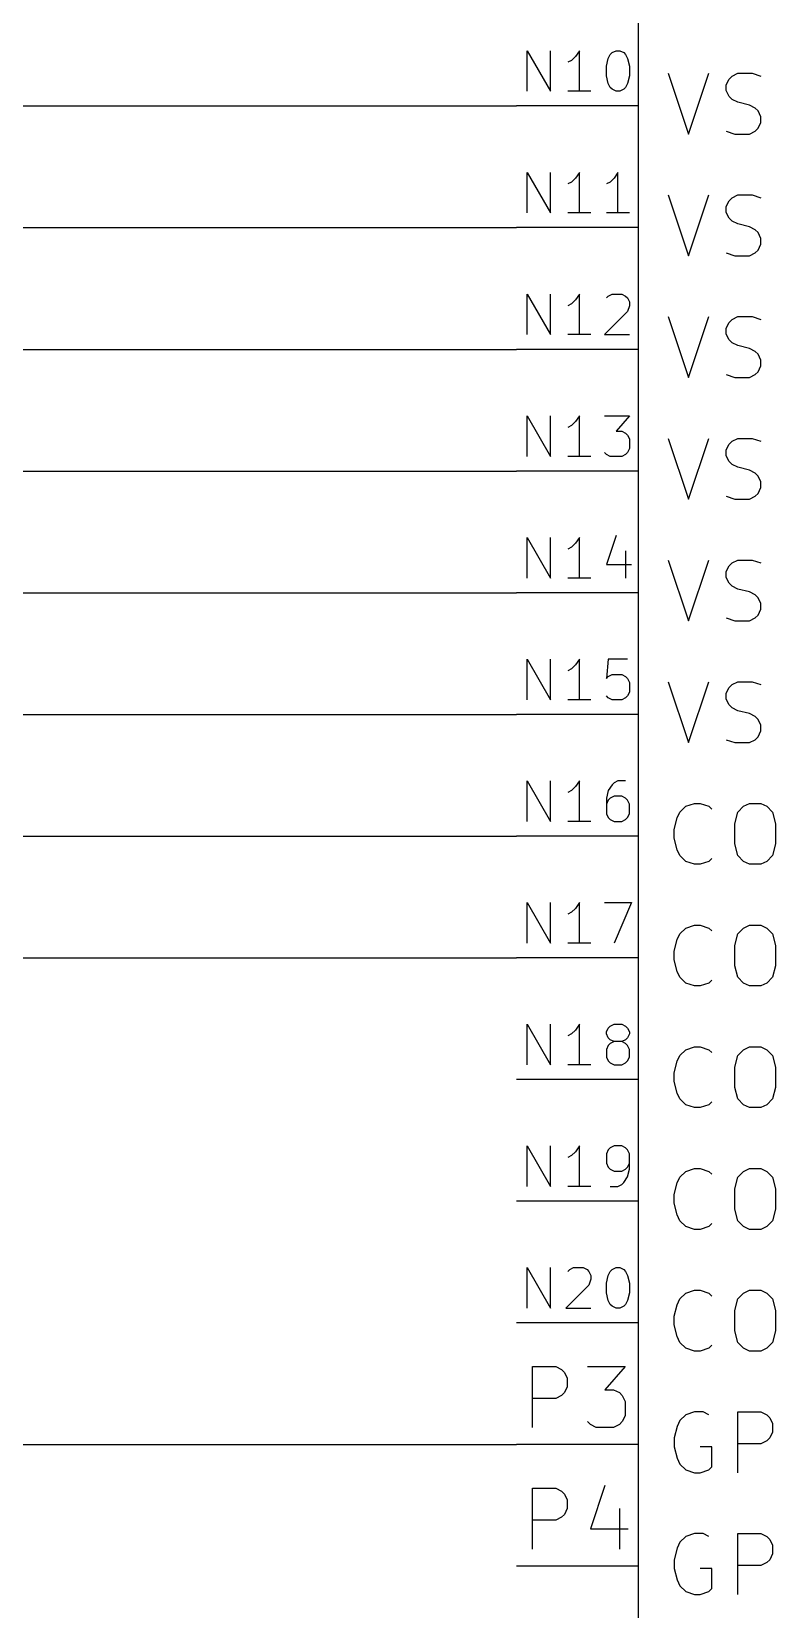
# Model space of a CAD drawing. Header units: millimetres. Extents: x 3 to 201, y -195 to -4.
# Drawn here: x 38.13 to 53.67, y -97.42 to -64.49 of the extents above; entities that cross this region are included whole.
import ezdxf

# ---------------------------------------------------------------- set-up
doc = ezdxf.new("R2010")
doc.units = ezdxf.units.MM
for name, color, linetype in [('GREENSIXTYFIVE', 129, 'CONTINUOUS'), ('LIGHTGREEN', 92, 'CONTINUOUS'), ('LIGHTRED', 12, 'CONTINUOUS'), ('RED', 14, 'CONTINUOUS')]:
    doc.layers.add(name, color=color, linetype=linetype)

msp = doc.modelspace()

# ---------------------------------------------------------------- linework, layer by layer
at = {"layer": 'GREENSIXTYFIVE', "linetype": 'CONTINUOUS'}
for p, q in [((51.4289, -65.3575), (51.8522, -66.6275)), ((51.8522, -66.6275), (52.2756, -65.3575)), ((52.6385, -65.5994), (52.6989, -65.4785)), ((52.6989, -65.4785), (52.7594, -65.418)), ((52.7594, -65.418), (52.8804, -65.3575)), ((52.8804, -65.3575), (53.1827, -65.3575)), ((53.1827, -65.3575), (53.3642, -65.418)), ((52.6385, -65.7204), (52.6385, -65.5994)), ((52.6989, -65.8413), (52.6385, -65.7204)), ((52.7594, -65.9018), (52.6989, -65.8413)), ((52.8804, -65.9623), (52.7594, -65.9018)), ((53.1223, -66.0228), (52.8804, -65.9623)), ((53.2432, -66.0832), (53.1223, -66.0228)), ((53.3037, -66.1437), (53.2432, -66.0832)), ((53.3642, -66.2647), (53.3037, -66.1437)), ((53.2432, -66.5671), (53.3037, -66.5066)), ((53.3037, -66.5066), (53.3642, -66.3856)), ((53.3642, -66.3856), (53.3642, -66.2647)), ((52.6385, -66.5671), (52.8199, -66.6275)), ((52.8199, -66.6275), (53.1223, -66.6275)), ((53.1223, -66.6275), (53.2432, -66.5671)), ((51.4289, -67.8975), (51.8522, -69.1675)), ((51.8522, -69.1675), (52.2756, -67.8975)), ((52.6385, -68.1394), (52.6989, -68.0185)), ((52.6385, -68.2604), (52.6385, -68.1394)), ((52.6989, -68.0185), (52.7594, -67.958)), ((52.7594, -67.958), (52.8804, -67.8975)), ((52.8804, -67.8975), (53.1827, -67.8975)), ((53.1827, -67.8975), (53.3642, -67.958)), ((52.6989, -68.3813), (52.6385, -68.2604)), ((52.7594, -68.4418), (52.6989, -68.3813)), ((52.8804, -68.5023), (52.7594, -68.4418)), ((53.1223, -68.5628), (52.8804, -68.5023)), ((53.2432, -68.6232), (53.1223, -68.5628)), ((53.3037, -68.6837), (53.2432, -68.6232)), ((53.3642, -68.8047), (53.3037, -68.6837)), ((53.3642, -68.9256), (53.3642, -68.8047)), ((52.6385, -69.1071), (52.8199, -69.1675)), ((53.1223, -69.1675), (53.2432, -69.1071)), ((53.2432, -69.1071), (53.3037, -69.0466)), ((53.3037, -69.0466), (53.3642, -68.9256)), ((52.8199, -69.1675), (53.1223, -69.1675)), ((51.4289, -70.4375), (51.8522, -71.7075)), ((51.8522, -71.7075), (52.2756, -70.4375)), ((52.7594, -70.498), (52.8804, -70.4375)), ((52.8804, -70.4375), (53.1827, -70.4375)), ((53.1827, -70.4375), (53.3642, -70.498)), ((52.6385, -70.6794), (52.6989, -70.5585)), ((52.6385, -70.8004), (52.6385, -70.6794)), ((52.6989, -70.9213), (52.6385, -70.8004)), ((52.6989, -70.5585), (52.7594, -70.498)), ((52.7594, -70.9818), (52.6989, -70.9213)), ((52.8804, -71.0423), (52.7594, -70.9818)), ((53.1223, -71.1028), (52.8804, -71.0423)), ((53.2432, -71.1632), (53.1223, -71.1028)), ((53.3037, -71.2237), (53.2432, -71.1632)), ((53.3642, -71.3447), (53.3037, -71.2237)), ((53.3037, -71.5866), (53.3642, -71.4656)), ((53.3642, -71.4656), (53.3642, -71.3447)), ((52.6385, -71.6471), (52.8199, -71.7075)), ((52.8199, -71.7075), (53.1223, -71.7075)), ((53.1223, -71.7075), (53.2432, -71.6471)), ((53.2432, -71.6471), (53.3037, -71.5866)), ((51.4289, -72.9775), (51.8522, -74.2475)), ((51.8522, -74.2475), (52.2756, -72.9775)), ((52.6385, -73.2194), (52.6989, -73.0985)), ((52.6989, -73.0985), (52.7594, -73.038)), ((52.7594, -73.038), (52.8804, -72.9775)), ((52.8804, -72.9775), (53.1827, -72.9775)), ((53.1827, -72.9775), (53.3642, -73.038)), ((52.6385, -73.3404), (52.6385, -73.2194)), ((52.6989, -73.4613), (52.6385, -73.3404)), ((52.7594, -73.5218), (52.6989, -73.4613)), ((52.8804, -73.5823), (52.7594, -73.5218)), ((53.1223, -73.6428), (52.8804, -73.5823)), ((53.2432, -73.7032), (53.1223, -73.6428)), ((53.3037, -73.7637), (53.2432, -73.7032)), ((53.3642, -73.8847), (53.3037, -73.7637)), ((53.3037, -74.1266), (53.3642, -74.0056)), ((53.3642, -74.0056), (53.3642, -73.8847)), ((52.6385, -74.1871), (52.8199, -74.2475)), ((52.8199, -74.2475), (53.1223, -74.2475)), ((53.1223, -74.2475), (53.2432, -74.1871)), ((53.2432, -74.1871), (53.3037, -74.1266)), ((51.4289, -75.5175), (51.8522, -76.7875)), ((51.8522, -76.7875), (52.2756, -75.5175)), ((52.6385, -75.7594), (52.6989, -75.6385)), ((52.6989, -75.6385), (52.7594, -75.578)), ((52.7594, -75.578), (52.8804, -75.5175)), ((52.8804, -75.5175), (53.1827, -75.5175)), ((53.1827, -75.5175), (53.3642, -75.578)), ((52.6385, -75.8804), (52.6385, -75.7594)), ((52.6989, -76.0013), (52.6385, -75.8804)), ((52.7594, -76.0618), (52.6989, -76.0013)), ((52.8804, -76.1223), (52.7594, -76.0618)), ((53.1223, -76.1828), (52.8804, -76.1223)), ((53.2432, -76.2432), (53.1223, -76.1828)), ((53.3037, -76.3037), (53.2432, -76.2432)), ((53.3642, -76.4247), (53.3037, -76.3037)), ((52.6385, -76.7271), (52.8199, -76.7875)), ((53.1223, -76.7875), (53.2432, -76.7271)), ((53.2432, -76.7271), (53.3037, -76.6666)), ((53.3037, -76.6666), (53.3642, -76.5456)), ((53.3642, -76.5456), (53.3642, -76.4247)), ((52.8199, -76.7875), (53.1223, -76.7875)), ((51.4289, -78.0575), (51.8522, -79.3275)), ((51.8522, -79.3275), (52.2756, -78.0575)), ((52.6385, -78.2994), (52.6989, -78.1785)), ((52.6385, -78.4204), (52.6385, -78.2994)), ((52.6989, -78.1785), (52.7594, -78.118)), ((52.7594, -78.118), (52.8804, -78.0575)), ((52.8804, -78.0575), (53.1827, -78.0575)), ((53.1827, -78.0575), (53.3642, -78.118)), ((52.6989, -78.5413), (52.6385, -78.4204)), ((52.7594, -78.6018), (52.6989, -78.5413)), ((52.8804, -78.6623), (52.7594, -78.6018)), ((53.1223, -78.7228), (52.8804, -78.6623)), ((53.2432, -78.7832), (53.1223, -78.7228)), ((53.3037, -78.8437), (53.2432, -78.7832)), ((53.3642, -78.9647), (53.3037, -78.8437)), ((53.3642, -79.0856), (53.3642, -78.9647)), ((52.6385, -79.2671), (52.8199, -79.3275)), ((52.8199, -79.3275), (53.1223, -79.3275)), ((53.1223, -79.3275), (53.2432, -79.2671)), ((53.2432, -79.2671), (53.3037, -79.2066)), ((53.3037, -79.2066), (53.3642, -79.0856)), ((51.6708, -80.779), (51.7918, -80.658)), ((51.7918, -80.658), (51.9732, -80.5975)), ((51.9732, -80.5975), (52.0941, -80.5975)), ((52.0941, -80.5975), (52.2756, -80.658)), ((52.2756, -80.658), (52.336, -80.7185)), ((52.8803, -80.779), (53.0013, -80.658)), ((53.0013, -80.658), (53.1222, -80.5975)), ((53.1222, -80.5975), (53.3641, -80.5975)), ((53.3641, -80.5975), (53.4851, -80.658)), ((53.4851, -80.658), (53.606, -80.779)), ((51.5499, -81.1418), (51.6103, -80.8999)), ((51.6103, -80.8999), (51.6708, -80.779)), ((52.8199, -81.0209), (52.8803, -80.779)), ((53.606, -80.779), (53.6665, -81.0209)), ((51.5499, -81.3232), (51.5499, -81.1418)), ((51.6103, -81.5651), (51.5499, -81.3232)), ((52.8199, -81.4442), (52.8199, -81.0209)), ((53.6665, -81.0209), (53.6665, -81.4442)), ((51.6708, -81.6861), (51.6103, -81.5651)), ((52.8803, -81.6861), (52.8199, -81.4442)), ((53.6665, -81.4442), (53.606, -81.6861)), ((51.7918, -81.8071), (51.6708, -81.6861)), ((51.9732, -81.8675), (51.7918, -81.8071)), ((52.0941, -81.8675), (51.9732, -81.8675)), ((52.2756, -81.8071), (52.0941, -81.8675)), ((52.336, -81.7466), (52.2756, -81.8071)), ((53.0013, -81.8071), (52.8803, -81.6861)), ((53.1222, -81.8675), (53.0013, -81.8071)), ((53.3641, -81.8675), (53.1222, -81.8675)), ((53.4851, -81.8071), (53.3641, -81.8675)), ((53.606, -81.6861), (53.4851, -81.8071)), ((51.6103, -83.4399), (51.6708, -83.319)), ((51.6708, -83.319), (51.7918, -83.198)), ((51.7918, -83.198), (51.9732, -83.1375)), ((51.9732, -83.1375), (52.0941, -83.1375)), ((52.0941, -83.1375), (52.2756, -83.198)), ((52.2756, -83.198), (52.336, -83.2585)), ((52.8199, -83.5609), (52.8803, -83.319)), ((52.8803, -83.319), (53.0013, -83.198)), ((53.0013, -83.198), (53.1222, -83.1375)), ((53.1222, -83.1375), (53.3641, -83.1375)), ((53.3641, -83.1375), (53.4851, -83.198)), ((53.4851, -83.198), (53.606, -83.319)), ((53.606, -83.319), (53.6665, -83.5609)), ((51.5499, -83.6818), (51.6103, -83.4399)), ((52.8199, -83.9842), (52.8199, -83.5609)), ((53.6665, -83.5609), (53.6665, -83.9842)), ((51.5499, -83.8632), (51.5499, -83.6818)), ((51.6103, -84.1051), (51.5499, -83.8632)), ((51.6708, -84.2261), (51.6103, -84.1051)), ((51.7918, -84.3471), (51.6708, -84.2261)), ((52.336, -84.2866), (52.2756, -84.3471)), ((52.8803, -84.2261), (52.8199, -83.9842)), ((53.0013, -84.3471), (52.8803, -84.2261)), ((53.606, -84.2261), (53.4851, -84.3471)), ((53.6665, -83.9842), (53.606, -84.2261)), ((51.9732, -84.4075), (51.7918, -84.3471)), ((52.0941, -84.4075), (51.9732, -84.4075)), ((52.2756, -84.3471), (52.0941, -84.4075)), ((53.1222, -84.4075), (53.0013, -84.3471)), ((53.3641, -84.4075), (53.1222, -84.4075)), ((53.4851, -84.3471), (53.3641, -84.4075)), ((51.6103, -85.9799), (51.6708, -85.859)), ((51.6708, -85.859), (51.7918, -85.738)), ((51.7918, -85.738), (51.9732, -85.6775)), ((51.9732, -85.6775), (52.0941, -85.6775)), ((52.0941, -85.6775), (52.2756, -85.738)), ((52.2756, -85.738), (52.336, -85.7985)), ((52.8199, -86.1009), (52.8803, -85.859)), ((52.8803, -85.859), (53.0013, -85.738)), ((53.0013, -85.738), (53.1222, -85.6775)), ((53.1222, -85.6775), (53.3641, -85.6775)), ((53.3641, -85.6775), (53.4851, -85.738)), ((53.4851, -85.738), (53.606, -85.859)), ((53.606, -85.859), (53.6665, -86.1009)), ((51.5499, -86.2218), (51.6103, -85.9799)), ((51.5499, -86.4032), (51.5499, -86.2218)), ((52.8199, -86.5242), (52.8199, -86.1009)), ((53.6665, -86.1009), (53.6665, -86.5242)), ((51.6103, -86.6451), (51.5499, -86.4032)), ((52.8803, -86.7661), (52.8199, -86.5242)), ((53.6665, -86.5242), (53.606, -86.7661)), ((51.6708, -86.7661), (51.6103, -86.6451)), ((51.7918, -86.8871), (51.6708, -86.7661)), ((51.9732, -86.9475), (51.7918, -86.8871)), ((52.2756, -86.8871), (52.0941, -86.9475)), ((52.336, -86.8266), (52.2756, -86.8871)), ((53.0013, -86.8871), (52.8803, -86.7661)), ((53.1222, -86.9475), (53.0013, -86.8871)), ((53.4851, -86.8871), (53.3641, -86.9475)), ((53.606, -86.7661), (53.4851, -86.8871)), ((52.0941, -86.9475), (51.9732, -86.9475)), ((53.3641, -86.9475), (53.1222, -86.9475)), ((51.7918, -88.278), (51.9732, -88.2175)), ((51.9732, -88.2175), (52.0941, -88.2175)), ((52.0941, -88.2175), (52.2756, -88.278)), ((53.0013, -88.278), (53.1222, -88.2175)), ((53.1222, -88.2175), (53.3641, -88.2175)), ((53.3641, -88.2175), (53.4851, -88.278)), ((51.5499, -88.7618), (51.6103, -88.5199)), ((51.6103, -88.5199), (51.6708, -88.399)), ((51.6708, -88.399), (51.7918, -88.278)), ((52.2756, -88.278), (52.336, -88.3385)), ((52.8199, -88.6409), (52.8803, -88.399)), ((52.8803, -88.399), (53.0013, -88.278)), ((53.4851, -88.278), (53.606, -88.399)), ((53.606, -88.399), (53.6665, -88.6409)), ((51.5499, -88.9432), (51.5499, -88.7618)), ((52.8199, -89.0642), (52.8199, -88.6409)), ((53.6665, -88.6409), (53.6665, -89.0642)), ((51.6103, -89.1851), (51.5499, -88.9432)), ((51.6708, -89.3061), (51.6103, -89.1851)), ((52.8803, -89.3061), (52.8199, -89.0642)), ((53.6665, -89.0642), (53.606, -89.3061)), ((51.7918, -89.4271), (51.6708, -89.3061)), ((51.9732, -89.4875), (51.7918, -89.4271)), ((52.0941, -89.4875), (51.9732, -89.4875)), ((52.2756, -89.4271), (52.0941, -89.4875)), ((52.336, -89.3666), (52.2756, -89.4271)), ((53.0013, -89.4271), (52.8803, -89.3061)), ((53.1222, -89.4875), (53.0013, -89.4271)), ((53.3641, -89.4875), (53.1222, -89.4875)), ((53.4851, -89.4271), (53.3641, -89.4875)), ((53.606, -89.3061), (53.4851, -89.4271)), ((51.6708, -90.939), (51.7918, -90.818)), ((51.7918, -90.818), (51.9732, -90.7575)), ((51.9732, -90.7575), (52.0941, -90.7575)), ((52.0941, -90.7575), (52.2756, -90.818)), ((52.2756, -90.818), (52.336, -90.8785)), ((52.8803, -90.939), (53.0013, -90.818)), ((53.0013, -90.818), (53.1222, -90.7575)), ((53.1222, -90.7575), (53.3641, -90.7575)), ((53.3641, -90.7575), (53.4851, -90.818)), ((53.4851, -90.818), (53.606, -90.939)), ((51.5499, -91.3018), (51.6103, -91.0599)), ((51.6103, -91.0599), (51.6708, -90.939)), ((52.8199, -91.1809), (52.8803, -90.939)), ((52.8199, -91.6042), (52.8199, -91.1809)), ((53.606, -90.939), (53.6665, -91.1809)), ((53.6665, -91.1809), (53.6665, -91.6042)), ((51.5499, -91.4832), (51.5499, -91.3018)), ((51.6103, -91.7251), (51.5499, -91.4832)), ((51.6708, -91.8461), (51.6103, -91.7251)), ((51.7918, -91.9671), (51.6708, -91.8461)), ((52.8803, -91.8461), (52.8199, -91.6042)), ((53.0013, -91.9671), (52.8803, -91.8461)), ((53.606, -91.8461), (53.4851, -91.9671)), ((53.6665, -91.6042), (53.606, -91.8461)), ((51.9732, -92.0275), (51.7918, -91.9671)), ((52.0941, -92.0275), (51.9732, -92.0275)), ((52.2756, -91.9671), (52.0941, -92.0275)), ((52.336, -91.9066), (52.2756, -91.9671)), ((53.1222, -92.0275), (53.0013, -91.9671)), ((53.3641, -92.0275), (53.1222, -92.0275)), ((53.4851, -91.9671), (53.3641, -92.0275)), ((51.6708, -93.479), (51.6103, -93.5999)), ((51.7918, -93.358), (51.6708, -93.479)), ((51.9732, -93.2975), (51.7918, -93.358)), ((52.1546, -93.2975), (51.9732, -93.2975)), ((52.2756, -93.358), (52.1546, -93.2975)), ((52.8803, -94.5675), (52.8803, -93.2975)), ((52.8803, -93.2975), (53.3641, -93.2975)), ((53.3641, -93.2975), (53.4851, -93.358)), ((53.4851, -93.358), (53.5456, -93.4185)), ((53.5456, -93.4185), (53.606, -93.5394)), ((51.6103, -93.5999), (51.5499, -93.8418)), ((51.5499, -93.8418), (51.5499, -94.0232)), ((53.5456, -93.8418), (53.4851, -93.9023)), ((53.606, -93.7209), (53.5456, -93.8418)), ((53.606, -93.5394), (53.606, -93.7209)), ((51.5499, -94.0232), (51.6103, -94.2651)), ((52.336, -94.0232), (52.0941, -94.0232)), ((52.336, -94.4466), (52.336, -94.0232)), ((53.3641, -93.9628), (52.8803, -93.9628)), ((53.4851, -93.9023), (53.3641, -93.9628)), ((51.6103, -94.2651), (51.6708, -94.3861)), ((51.6708, -94.3861), (51.7918, -94.5071)), ((51.7918, -94.5071), (51.9732, -94.5675)), ((52.0941, -94.5675), (52.2756, -94.5071)), ((52.2756, -94.5071), (52.336, -94.4466)), ((51.9732, -94.5675), (52.0941, -94.5675)), ((51.6103, -96.1399), (51.5499, -96.3818)), ((51.6708, -96.019), (51.6103, -96.1399)), ((51.7918, -95.898), (51.6708, -96.019)), ((51.9732, -95.8375), (51.7918, -95.898)), ((52.1546, -95.8375), (51.9732, -95.8375)), ((52.2756, -95.898), (52.1546, -95.8375)), ((52.8803, -97.1075), (52.8803, -95.8375)), ((52.8803, -95.8375), (53.3641, -95.8375)), ((53.3641, -95.8375), (53.4851, -95.898)), ((53.4851, -95.898), (53.5456, -95.9585)), ((53.5456, -95.9585), (53.606, -96.0794)), ((53.606, -96.0794), (53.606, -96.2609)), ((51.5499, -96.3818), (51.5499, -96.5632)), ((53.4851, -96.4423), (53.3641, -96.5028)), ((53.5456, -96.3818), (53.4851, -96.4423)), ((53.606, -96.2609), (53.5456, -96.3818)), ((51.5499, -96.5632), (51.6103, -96.8051)), ((51.6103, -96.8051), (51.6708, -96.9261)), ((52.336, -96.5632), (52.0941, -96.5632)), ((52.336, -96.9866), (52.336, -96.5632)), ((53.3641, -96.5028), (52.8803, -96.5028)), ((51.6708, -96.9261), (51.7918, -97.0471)), ((51.7918, -97.0471), (51.9732, -97.1075)), ((51.9732, -97.1075), (52.0941, -97.1075)), ((52.0941, -97.1075), (52.2756, -97.0471)), ((52.2756, -97.0471), (52.336, -96.9866))]:
    msp.add_line(p, q, dxfattribs=at)
at = {"layer": 'LIGHTGREEN', "linetype": 'CONTINUOUS'}
for p, q in [((15.24, -66.04), (48.26, -66.04)), ((15.24, -68.58), (48.26, -68.58)), ((15.24, -71.12), (48.26, -71.12)), ((15.24, -73.66), (48.26, -73.66)), ((15.24, -76.2), (48.26, -76.2)), ((15.24, -78.74), (48.26, -78.74)), ((15.24, -81.28), (48.26, -81.28)), ((22.86, -83.82), (48.26, -83.82)), ((22.86, -93.98), (48.26, -93.98))]:
    msp.add_line(p, q, dxfattribs=at)
at = {"layer": 'LIGHTRED', "linetype": 'CONTINUOUS'}
for p, q in [((48.4818, -65.7332), (48.4818, -64.8866)), ((48.4818, -64.8866), (48.9656, -65.7332)), ((48.9656, -65.7332), (48.9656, -64.8866)), ((49.409, -65.0881), (49.3284, -65.1285)), ((49.4897, -65.0075), (49.409, -65.0881)), ((49.5703, -64.8866), (49.4897, -65.0075)), ((49.5703, -65.7332), (49.5703, -64.8866)), ((50.1347, -65.2091), (50.175, -65.0478)), ((50.175, -65.0478), (50.2153, -64.9672)), ((50.2153, -64.9672), (50.2557, -64.9269)), ((50.2557, -64.9269), (50.3363, -64.8866)), ((50.3363, -64.8866), (50.4169, -64.8866)), ((50.4169, -64.8866), (50.4975, -64.9269)), ((50.4975, -64.9269), (50.5379, -64.9672)), ((50.5379, -64.9672), (50.5782, -65.0478)), ((50.5782, -65.0478), (50.6185, -65.2091)), ((50.1347, -65.4107), (50.1347, -65.2091)), ((50.175, -65.5719), (50.1347, -65.4107)), ((50.6185, -65.4107), (50.5782, -65.5719)), ((50.6185, -65.2091), (50.6185, -65.4107)), ((49.8122, -65.7332), (49.3284, -65.7332)), ((50.2153, -65.6525), (50.175, -65.5719)), ((50.2557, -65.6929), (50.2153, -65.6525)), ((50.3363, -65.7332), (50.2557, -65.6929)), ((50.4169, -65.7332), (50.3363, -65.7332)), ((50.4975, -65.6929), (50.4169, -65.7332)), ((50.5379, -65.6525), (50.4975, -65.6929)), ((50.5782, -65.5719), (50.5379, -65.6525)), ((48.4818, -68.2732), (48.4818, -67.4266)), ((48.4818, -67.4266), (48.9656, -68.2732)), ((48.9656, -68.2732), (48.9656, -67.4266)), ((49.5703, -67.4266), (49.4897, -67.5475)), ((49.5703, -68.2732), (49.5703, -67.4266)), ((50.3766, -67.4266), (50.296, -67.5475)), ((50.3766, -68.2732), (50.3766, -67.4266)), ((49.409, -67.6281), (49.3284, -67.6685)), ((49.4897, -67.5475), (49.409, -67.6281)), ((50.2153, -67.6281), (50.1347, -67.6685)), ((50.296, -67.5475), (50.2153, -67.6281)), ((49.8122, -68.2732), (49.3284, -68.2732)), ((50.6185, -68.2732), (50.1347, -68.2732)), ((48.4818, -70.8132), (48.4818, -69.9666)), ((48.4818, -69.9666), (48.9656, -70.8132)), ((48.9656, -70.8132), (48.9656, -69.9666)), ((49.4897, -70.0875), (49.409, -70.1681)), ((49.5703, -69.9666), (49.4897, -70.0875)), ((49.5703, -70.8132), (49.5703, -69.9666)), ((50.1347, -70.0472), (50.175, -70.0069)), ((50.175, -70.0069), (50.2557, -69.9666)), ((50.2557, -69.9666), (50.4572, -69.9666)), ((50.4572, -69.9666), (50.5379, -70.0069)), ((50.5379, -70.0069), (50.5782, -70.0472)), ((50.5782, -70.0472), (50.6185, -70.1278)), ((50.6185, -70.1278), (50.6185, -70.2085)), ((49.409, -70.1681), (49.3284, -70.2085)), ((50.5782, -70.3294), (50.0944, -70.8132)), ((50.6185, -70.2085), (50.5782, -70.3294)), ((49.8122, -70.8132), (49.3284, -70.8132)), ((50.0944, -70.8132), (50.6185, -70.8132)), ((48.4818, -73.3532), (48.4818, -72.5066)), ((48.4818, -72.5066), (48.9656, -73.3532)), ((48.9656, -73.3532), (48.9656, -72.5066)), ((49.409, -72.7081), (49.3284, -72.7485)), ((49.4897, -72.6275), (49.409, -72.7081)), ((49.5703, -72.5066), (49.4897, -72.6275)), ((49.5703, -73.3532), (49.5703, -72.5066)), ((50.0944, -72.5066), (50.6185, -72.5066)), ((50.6185, -72.5066), (50.3363, -72.8291)), ((50.3363, -72.8291), (50.4572, -72.8291)), ((50.4572, -72.8291), (50.5379, -72.8694)), ((50.5379, -72.8694), (50.5782, -72.9097)), ((50.5782, -72.9097), (50.6185, -72.9903)), ((50.6185, -72.9903), (50.6185, -73.1919)), ((49.8122, -73.3532), (49.3284, -73.3532)), ((50.1347, -73.3129), (50.0944, -73.2725)), ((50.2153, -73.3532), (50.1347, -73.3129)), ((50.4572, -73.3532), (50.2153, -73.3532)), ((50.5379, -73.3129), (50.4572, -73.3532)), ((50.5782, -73.2725), (50.5379, -73.3129)), ((50.6185, -73.1919), (50.5782, -73.2725)), ((48.4818, -75.8932), (48.4818, -75.0466)), ((48.4818, -75.0466), (48.9656, -75.8932)), ((48.9656, -75.8932), (48.9656, -75.0466)), ((49.5703, -75.0466), (49.4897, -75.1675)), ((49.5703, -75.8932), (49.5703, -75.0466)), ((50.3363, -75.0063), (50.1347, -75.611)), ((49.409, -75.2481), (49.3284, -75.2885)), ((49.4897, -75.1675), (49.409, -75.2481)), ((50.5379, -75.3288), (50.5379, -75.8932)), ((50.1347, -75.611), (50.6588, -75.611)), ((49.8122, -75.8932), (49.3284, -75.8932)), ((48.4818, -78.4332), (48.4818, -77.5866)), ((48.4818, -77.5866), (48.9656, -78.4332)), ((48.9656, -78.4332), (48.9656, -77.5866)), ((49.4897, -77.7075), (49.409, -77.7881)), ((49.5703, -77.5866), (49.4897, -77.7075)), ((49.5703, -78.4332), (49.5703, -77.5866)), ((50.175, -77.5866), (50.1347, -77.9897)), ((50.5782, -77.5866), (50.175, -77.5866)), ((49.409, -77.7881), (49.3284, -77.8285)), ((50.1347, -77.9897), (50.175, -77.9494)), ((50.175, -77.9494), (50.2557, -77.9091)), ((50.2557, -77.9091), (50.4572, -77.9091)), ((50.4572, -77.9091), (50.5379, -77.9494)), ((50.5379, -77.9494), (50.5782, -77.9897)), ((50.5782, -77.9897), (50.6185, -78.0703)), ((50.175, -78.3929), (50.1347, -78.3525)), ((50.5782, -78.3525), (50.5379, -78.3929)), ((50.6185, -78.2719), (50.5782, -78.3525)), ((50.6185, -78.0703), (50.6185, -78.2719)), ((49.8122, -78.4332), (49.3284, -78.4332)), ((50.2557, -78.4332), (50.175, -78.3929)), ((50.4572, -78.4332), (50.2557, -78.4332)), ((50.5379, -78.3929), (50.4572, -78.4332)), ((48.4818, -80.9732), (48.4818, -80.1266)), ((48.4818, -80.1266), (48.9656, -80.9732)), ((48.9656, -80.9732), (48.9656, -80.1266)), ((49.409, -80.3281), (49.3284, -80.3685)), ((49.4897, -80.2475), (49.409, -80.3281)), ((49.5703, -80.1266), (49.4897, -80.2475)), ((49.5703, -80.9732), (49.5703, -80.1266)), ((50.175, -80.3281), (50.1347, -80.4894)), ((50.2557, -80.2072), (50.175, -80.3281)), ((50.296, -80.1669), (50.2557, -80.2072)), ((50.3766, -80.1266), (50.296, -80.1669)), ((50.5379, -80.1266), (50.3766, -80.1266)), ((50.1347, -80.4894), (50.1347, -80.8119)), ((50.175, -80.5297), (50.1347, -80.6103)), ((50.2153, -80.4894), (50.175, -80.5297)), ((50.296, -80.4491), (50.2153, -80.4894)), ((50.4572, -80.4491), (50.296, -80.4491)), ((50.5379, -80.4894), (50.4572, -80.4491)), ((50.5782, -80.5297), (50.5379, -80.4894)), ((50.6185, -80.6103), (50.5782, -80.5297)), ((50.6185, -80.8119), (50.6185, -80.6103)), ((49.8122, -80.9732), (49.3284, -80.9732)), ((50.1347, -80.8119), (50.175, -80.8925)), ((50.175, -80.8925), (50.2153, -80.9329)), ((50.2153, -80.9329), (50.296, -80.9732)), ((50.296, -80.9732), (50.4572, -80.9732)), ((50.4572, -80.9732), (50.5379, -80.9329)), ((50.5379, -80.9329), (50.5782, -80.8925)), ((50.5782, -80.8925), (50.6185, -80.8119)), ((48.4818, -83.5132), (48.4818, -82.6666)), ((48.4818, -82.6666), (48.9656, -83.5132)), ((48.9656, -83.5132), (48.9656, -82.6666)), ((49.409, -82.8681), (49.3284, -82.9085)), ((49.4897, -82.7875), (49.409, -82.8681)), ((49.5703, -82.6666), (49.4897, -82.7875)), ((49.5703, -83.5132), (49.5703, -82.6666)), ((50.0944, -82.6666), (50.6588, -82.6666)), ((50.6588, -82.6666), (50.296, -83.5132)), ((49.8122, -83.5132), (49.3284, -83.5132)), ((48.4818, -86.0532), (48.4818, -85.2066)), ((48.4818, -85.2066), (48.9656, -86.0532)), ((48.9656, -86.0532), (48.9656, -85.2066)), ((49.5703, -85.2066), (49.4897, -85.3275)), ((49.5703, -86.0532), (49.5703, -85.2066)), ((50.1347, -85.3678), (50.175, -85.2872)), ((50.175, -85.2872), (50.2153, -85.2469)), ((50.2153, -85.2469), (50.296, -85.2066)), ((50.296, -85.2066), (50.4572, -85.2066)), ((50.4572, -85.2066), (50.5379, -85.2469)), ((50.5379, -85.2469), (50.5782, -85.2872)), ((50.5782, -85.2872), (50.6185, -85.3678)), ((49.409, -85.4081), (49.3284, -85.4485)), ((49.4897, -85.3275), (49.409, -85.4081)), ((50.1347, -85.4081), (50.1347, -85.3678)), ((50.175, -85.4888), (50.1347, -85.4081)), ((50.2153, -85.5291), (50.175, -85.4888)), ((50.2153, -85.6097), (50.175, -85.65)), ((50.296, -85.5694), (50.2153, -85.5291)), ((50.296, -85.5694), (50.2153, -85.6097)), ((50.4572, -85.5694), (50.296, -85.5694)), ((50.5379, -85.5291), (50.4572, -85.5694)), ((50.5379, -85.6097), (50.4572, -85.5694)), ((50.5782, -85.4888), (50.5379, -85.5291)), ((50.5782, -85.65), (50.5379, -85.6097)), ((50.6185, -85.4081), (50.5782, -85.4888)), ((50.6185, -85.3678), (50.6185, -85.4081)), ((50.175, -85.65), (50.1347, -85.7307)), ((50.1347, -85.7307), (50.1347, -85.8919)), ((50.1347, -85.8919), (50.175, -85.9725)), ((50.6185, -85.7307), (50.5782, -85.65)), ((50.5782, -85.9725), (50.6185, -85.8919)), ((50.6185, -85.8919), (50.6185, -85.7307)), ((49.8122, -86.0532), (49.3284, -86.0532)), ((50.175, -85.9725), (50.2153, -86.0129)), ((50.2153, -86.0129), (50.296, -86.0532)), ((50.296, -86.0532), (50.4572, -86.0532)), ((50.4572, -86.0532), (50.5379, -86.0129)), ((50.5379, -86.0129), (50.5782, -85.9725)), ((48.4818, -88.5932), (48.4818, -87.7466)), ((48.4818, -87.7466), (48.9656, -88.5932)), ((48.9656, -88.5932), (48.9656, -87.7466)), ((49.4897, -87.8675), (49.409, -87.9481)), ((49.5703, -87.7466), (49.4897, -87.8675)), ((49.5703, -88.5932), (49.5703, -87.7466)), ((50.175, -87.8272), (50.1347, -87.9078)), ((50.1347, -87.9078), (50.1347, -88.1094)), ((50.2153, -87.7869), (50.175, -87.8272)), ((50.296, -87.7466), (50.2153, -87.7869)), ((50.4572, -87.7466), (50.296, -87.7466)), ((50.5379, -87.7869), (50.4572, -87.7466)), ((50.5782, -87.8272), (50.5379, -87.7869)), ((50.6185, -87.9078), (50.5782, -87.8272)), ((50.6185, -88.2303), (50.6185, -87.9078)), ((49.409, -87.9481), (49.3284, -87.9885)), ((50.1347, -88.1094), (50.175, -88.19)), ((50.175, -88.19), (50.2153, -88.2303)), ((50.2153, -88.2303), (50.296, -88.2707)), ((50.4572, -88.2707), (50.5379, -88.2303)), ((50.5379, -88.2303), (50.5782, -88.19)), ((50.5782, -88.19), (50.6185, -88.1094)), ((50.5782, -88.3916), (50.6185, -88.2303)), ((50.296, -88.2707), (50.4572, -88.2707)), ((50.3766, -88.5932), (50.4572, -88.5529)), ((50.4572, -88.5529), (50.4975, -88.5125)), ((50.4975, -88.5125), (50.5782, -88.3916)), ((49.8122, -88.5932), (49.3284, -88.5932)), ((50.2153, -88.5932), (50.3766, -88.5932)), ((48.4818, -91.1332), (48.4818, -90.2866)), ((48.4818, -90.2866), (48.9656, -91.1332)), ((48.9656, -91.1332), (48.9656, -90.2866)), ((49.3284, -90.3672), (49.3687, -90.3269)), ((49.3687, -90.3269), (49.4494, -90.2866)), ((49.4494, -90.2866), (49.6509, -90.2866)), ((49.6509, -90.2866), (49.7316, -90.3269)), ((49.7316, -90.3269), (49.7719, -90.3672)), ((49.7719, -90.3672), (49.8122, -90.4478)), ((49.8122, -90.5285), (49.7719, -90.6494)), ((49.8122, -90.4478), (49.8122, -90.5285)), ((50.1347, -90.6091), (50.175, -90.4478)), ((50.175, -90.4478), (50.2153, -90.3672)), ((50.2153, -90.3672), (50.2557, -90.3269)), ((50.2557, -90.3269), (50.3363, -90.2866)), ((50.3363, -90.2866), (50.4169, -90.2866)), ((50.4169, -90.2866), (50.4975, -90.3269)), ((50.4975, -90.3269), (50.5379, -90.3672)), ((50.5379, -90.3672), (50.5782, -90.4478)), ((50.5782, -90.4478), (50.6185, -90.6091)), ((49.7719, -90.6494), (49.2881, -91.1332)), ((50.1347, -90.8107), (50.1347, -90.6091)), ((50.175, -90.9719), (50.1347, -90.8107)), ((50.6185, -90.8107), (50.5782, -90.9719)), ((50.6185, -90.6091), (50.6185, -90.8107)), ((49.2881, -91.1332), (49.8122, -91.1332)), ((50.2153, -91.0525), (50.175, -90.9719)), ((50.2557, -91.0929), (50.2153, -91.0525)), ((50.3363, -91.1332), (50.2557, -91.0929)), ((50.4169, -91.1332), (50.3363, -91.1332)), ((50.4975, -91.0929), (50.4169, -91.1332)), ((50.5379, -91.0525), (50.4975, -91.0929)), ((50.5782, -90.9719), (50.5379, -91.0525)), ((48.5926, -93.6213), (48.5926, -92.3513)), ((48.5926, -92.3513), (49.0764, -92.3513)), ((49.0764, -92.3513), (49.1974, -92.4118)), ((49.1974, -92.4118), (49.2579, -92.4723)), ((49.2579, -92.4723), (49.3183, -92.5932)), ((49.7417, -92.3513), (50.5279, -92.3513)), ((50.5279, -92.3513), (50.1045, -92.8351)), ((49.3183, -92.7747), (49.2579, -92.8956)), ((49.3183, -92.5932), (49.3183, -92.7747)), ((50.1045, -92.8351), (50.286, -92.8351)), ((50.286, -92.8351), (50.4069, -92.8956)), ((49.0764, -93.0166), (48.5926, -93.0166)), ((49.1974, -92.9561), (49.0764, -93.0166)), ((49.2579, -92.8956), (49.1974, -92.9561)), ((50.4069, -92.8956), (50.4674, -92.9561)), ((50.4674, -92.9561), (50.5279, -93.077)), ((50.5279, -93.077), (50.5279, -93.3794)), ((49.8022, -93.5609), (49.7417, -93.5004)), ((50.4674, -93.5004), (50.4069, -93.5609)), ((50.5279, -93.3794), (50.4674, -93.5004)), ((49.9231, -93.6213), (49.8022, -93.5609)), ((50.286, -93.6213), (49.9231, -93.6213)), ((50.4069, -93.5609), (50.286, -93.6213)), ((50.1045, -94.8309), (49.8022, -95.738)), ((48.5926, -96.1613), (48.5926, -94.8913)), ((48.5926, -94.8913), (49.0764, -94.8913)), ((49.0764, -94.8913), (49.1974, -94.9518)), ((49.1974, -94.9518), (49.2579, -95.0123)), ((49.2579, -95.0123), (49.3183, -95.1332)), ((49.3183, -95.1332), (49.3183, -95.3147)), ((49.1974, -95.4961), (49.0764, -95.5566)), ((49.2579, -95.4356), (49.1974, -95.4961)), ((49.3183, -95.3147), (49.2579, -95.4356)), ((50.4069, -95.3147), (50.4069, -96.1613)), ((49.0764, -95.5566), (48.5926, -95.5566)), ((49.8022, -95.738), (50.5883, -95.738))]:
    msp.add_line(p, q, dxfattribs=at)
at = {"layer": 'RED', "linetype": 'CONTINUOUS'}
for p, q in [((50.8, -5.08), (50.8, -147.32)), ((50.8, -66.04), (48.26, -66.04)), ((50.8, -68.58), (48.26, -68.58)), ((50.8, -71.12), (48.26, -71.12)), ((50.8, -73.66), (48.26, -73.66)), ((50.8, -76.2), (48.26, -76.2)), ((50.8, -78.74), (48.26, -78.74)), ((50.8, -81.28), (48.26, -81.28)), ((50.8, -83.82), (48.26, -83.82)), ((50.8, -86.36), (48.26, -86.36)), ((50.8, -88.9), (48.26, -88.9)), ((50.8, -91.44), (48.26, -91.44)), ((50.8, -93.98), (48.26, -93.98)), ((50.8, -96.52), (48.26, -96.52))]:
    msp.add_line(p, q, dxfattribs=at)

doc.saveas('drawing.dxf')
